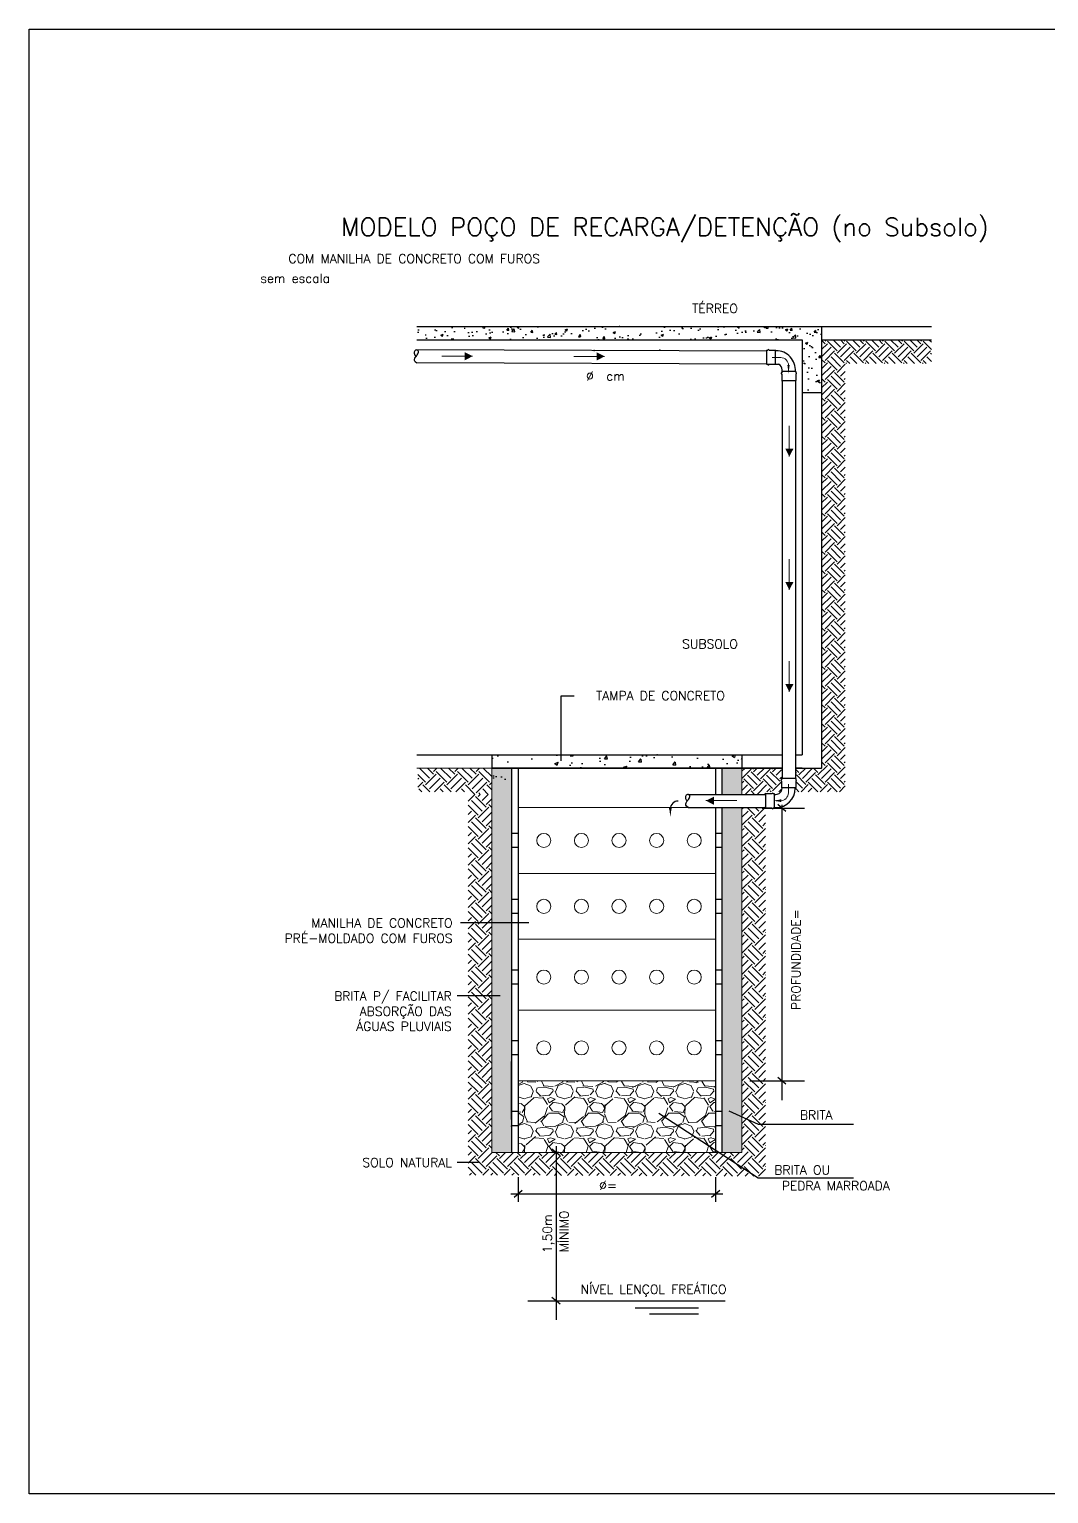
# Model space of a CAD drawing. Header units: millimetres. Extents: x 48 to 88.8, y 52.7 to 82.3.
# Drawn here: x 48 to 60.9, y 63.74 to 82.27 of the extents above; entities that cross this region are included whole.
import ezdxf
from ezdxf.enums import TextEntityAlignment as Align

# ---------------------------------------------------------------- set-up
doc = ezdxf.new("R2010")
doc.units = ezdxf.units.MM
doc.header["$LTSCALE"] = 0.5
for name, color, linetype, lineweight in [('hachura', 253, 'Continuous', 13), ('linhas principais', 6, 'Continuous', 30), ('texto', 250, 'Continuous', 18)]:
    doc.layers.add(name, color=color, linetype=linetype, lineweight=lineweight)
doc.layers.add('linhas finas', color=5, linetype='Continuous')
doc.styles.add('ROMANS', font='ROMANS.shx')

# ---------------------------------------------------------------- blocks, each defined once
blk = doc.blocks.new('seta')
at = {"layer": 'hachura'}
blk.add_line((63.81983218375478, 77.31895112346587), (64.20961929681596, 77.31895112346587), dxfattribs=at)
blk.add_solid([(64.1081302744418, 77.37030461437729), (64.20961929681596, 77.31895112346587), (64.1081302744418, 77.26547283872691)], dxfattribs=at)

msp = doc.modelspace()

# ---------------------------------------------------------------- hatches: boundary and pattern name
h = msp.add_hatch()
h.set_pattern_fill('AR-CONC', color=6, scale=0.001666718069413171, style=0)
h.set_pattern_definition([(50.0000000000022, (-161.0928654014776, -146.4637281148994), (0.303650479785702, -0.0265659618776084), [0.0317509792223209, -0.34926077144553]), (355.0000000000035, (-161.0928654014776, -146.4637281148994), (-0.05873985487082223, 0.3184375589731445), [0.02540078337785674, -0.2794086171564241]), (100.4510000000017, (-161.0675612877301, -146.4659419333861), (0.2449117226914268, 0.2918701478458701), [0.02698416554379921, -0.2968258209817913]), (46.18419999999712, (-161.0928654014776, -146.3790588368961), (0.4518123356940862, -0.07007270764566442), [0.04762646883348136, -0.523891157168295]), (96.63560000000005, (-161.0552144069868, -146.3848981838041), (0.3956859273400823, 0.4123886448365397), [0.0404762483156987, -0.4452387314726861]), (351.183999999998, (-161.0928654014776, -146.3790588368961), (0.3956865462720032, 0.4123879147649347), [0.0381011750667851, -0.4191129257346361]), (21.00000000000059, (-161.050530762476, -146.4002261566297), (0.2526992598135394, -0.1704477875897936), [0.0317509792223209, -0.34926077144553]), (326.0000000000018, (-161.050530762476, -146.4002261566297), (0.1030065573734049, 0.3069894113045279), [0.02540078337785672, -0.2794086171564239]), (71.45140000000075, (-161.029472613073, -146.414430094354), (0.3557051214773139, 0.1365423072533218), [0.02698416554379924, -0.2968258209817917]), (37.50000000000426, (-161.0928654014776, -146.4637281148994), (0.005147830847008095, 0.1409294111498127), [0, -0.2760218460393765, 0, -0.2836420810527336, 0, -0.2804669831305015]), (7.500000000002223, (-161.0928654014776, -146.4637281148994), (0.1113695388980034, 0.1669727742535656), [0, -0.1617183208390211, 0, -0.2696716501949121, 0, -0.1068949633818137]), (327.5000000000045, (-161.1872716462883, -146.4637281148994), (0.2259912950071197, -0.009548201127628886), [0, -0.1058365974077364, 0, -0.3302101839121375, 0, -0.4381635132680287]), (317.4999999999967, (-161.2296062852899, -146.4637281148994), (0.2468895832234494, 0.04237879204703177), [0, -0.1375875766300572, 0, -0.2192934298288297, 0, -0.3111595963787447])])
h.paths.add_polyline_path([(52.90218664908868, 78.5045503266788), (52.90218664908868, 78.3378785197324), (57.78148017863829, 78.3378785197324), (57.78148017863829, 77.98749673698832), (58.03148788905789, 77.9866237268484), (58.03148788905789, 78.5045503266788)])
h.paths.add_polyline_path([(58.03148788905789, 77.9866237268484), (57.78148017863829, 77.98749673698832), (57.78148017863829, 77.67119129194681), (58.03148788905789, 77.67119129194681)])
h = msp.add_hatch()
h.set_pattern_fill('AR-CONC', scale=0.002381025813447388, style=0)
h.set_pattern_definition([(50.00000000000326, (-253.4717223253745, -238.3122181267777), (0.4337863996938438, -0.03795137411087524), [0.04535854174617272, -0.4989439592079]), (355.0000000000003, (-253.4717223253745, -238.3122181267777), (-0.08391407838689702, 0.4549107985330636), [0.0362868333969382, -0.3991551673663202]), (100.4509999999969, (-253.4355735914494, -238.3153807245494), (0.3498738895591771, 0.4169573540655165), [0.03854880791971318, -0.424036887116845]), (46.18420000000284, (-253.4717223253745, -238.191262015544), (0.645446193848727, -0.1001038680652471), [0.06803781261925909, -0.7484159388118502]), (96.63560000000167, (-253.417935190321, -238.1996039393657), (0.5652656104858238, 0.5891266354807811), [0.05782321187956964, -0.6360553306752658]), (351.1840000000015, (-253.4717223253745, -238.191262015544), (0.565266494674276, 0.5891255925213414), [0.05443025009540729, -0.5987327510494802]), (20.99999999999697, (-253.4112442697576, -238.2215010434688), (0.3609989425907543, -0.2434968394139929), [0.04535854174617272, -0.4989439592079]), (325.9999999999936, (-253.4112442697576, -238.2215010434688), (0.1471522248191519, 0.4385563018636134), [0.03628683339693809, -0.3991551673663192]), (71.45140000000075, (-253.3811611990157, -238.2417923835405), (0.5081501735390219, 0.1950604389333108), [0.03854880791971318, -0.4240368871168452]), (37.50000000000068, (-253.4717223253745, -238.3122181267777), (0.007354044067170662, 0.2013277302140182), [0, -0.394316922913395, 0, -0.4052029729324765, 0, -0.4006671187578593]), (7.49999999999878, (-253.4717223253745, -238.3122181267777), (0.1590993412828823, 0.2385325346479448), [0, -0.2310261726271727, 0, -0.3852452145641597, 0, -0.1527070905454479]), (327.5000000000009, (-253.606588389556, -238.3122181267777), (0.322844707153024, -0.01364028732518818), [0, -0.1511951391539091, 0, -0.4717288341601963, 0, -0.6259478760971838]), (317.5000000000024, (-253.6670664451728, -238.3122181267777), (0.3526994046049481, 0.06054113149575358), [0, -0.1965536809000818, 0, -0.3132763283268996, 0, -0.4445137091124928])])
h.paths.add_polyline_path([(54.77166307664562, 73.0877166009209), (54.77166307664562, 72.92104479444016), (57.01871028279972, 72.92104479444016), (57.01871028279972, 73.0877166009209)])
h.paths.add_polyline_path([(53.85194595105101, 73.0877166009209), (53.85194595105101, 72.92104479444016), (54.77166307664562, 72.92104479444016), (54.77166307664562, 73.0877166009209)])
h = msp.add_hatch()
h.set_pattern_fill('AR-SAND', color=256, scale=0.004762051626894776, style=0)
h.set_pattern_definition([(37.50000000000001, (-13.30286845305308, -4.321445878563615), (-0.007619431636123383, 0.2330611103048034), [0, -0.1838532892111535, 0, -0.2056253892493164, 0, -0.1965536809000819]), (7.499999999999999, (-13.30286845305308, -4.321445878563615), (0.2140653081794407, 0.3413558136360543), [0, -0.09918401128496442, 0, -0.1657098725126844, 0, -0.06350195844464185]), (327.5, (-13.45164446998053, -4.321445878563615), (0.376674650356969, 0.0006843947636617092), [0, -0.06047805566156365, 0, -0.2177210003816292, 0, -0.2842468616093492]), (317.5, (-13.45164446998053, -4.321445878563615), (0.3636095246721707, 0.1061600946499578), [0, -0.03023902783078183, 0, -0.1427282113612902, 0, -0.1632907502862219])])
h.paths.add_polyline_path([(54.1019536614706, 72.92104479444016), (53.85194595105101, 72.92104479444016), (53.85194595105101, 72.74807353380943), (54.1019536614706, 72.74807353380943)])
at = {"layer": 'hachura'}
h = msp.add_hatch(dxfattribs=at)
h.set_pattern_fill('EARTH', color=256, scale=0.027, angle=45)
h.set_pattern_definition([(45, (0.848638612432822, 10.91314968377016), (1.387778780781446e-17, 0.2424669152688672), [0.17145, -0.17145]), (45, (0.8031760658199094, 10.95861223038307), (1.387778780781446e-17, 0.2424669152688672), [0.17145, -0.17145]), (45, (0.7577135192069968, 11.00407477699598), (1.387778780781446e-17, 0.2424669152688672), [0.17145, -0.17145]), (135, (0.7577135192069968, 11.03438314140459), (-0.2424669152688672, 1.387778780781446e-17), [0.17145, -0.17145]), (135, (0.8031760658199094, 11.0798456880175), (-0.2424669152688672, 1.387778780781446e-17), [0.17145, -0.17145]), (135, (0.848638612432822, 11.12530823463042), (-0.2424669152688672, 1.387778780781446e-17), [0.17145, -0.17145])])
h.paths.add_polyline_path([(59.41661950730037, 78.0378785197324), (59.41661950730037, 78.3378785197324), (58.02717981830325, 78.3378785197324), (58.02724507694725, 77.67119129194681), (58.02771004478569, 77.67119129194681), (58.02771004478569, 72.9210447939745), (57.69887217872862, 72.9210447939745), (57.69887217872861, 72.62104016842122), (58.32717981830325, 72.62104942045907), (58.32717981830325, 72.78771660092089), (58.32717981830325, 72.9210447939745), (58.32717981830325, 78.03787851973239)])
h = msp.add_hatch(dxfattribs=at)
h.set_pattern_fill('AR-CONC', color=256, scale=0.002381025813447388, style=0)
h.set_pattern_definition([(50.00000000000326, (-253.4717223253745, -238.3122181267777), (0.4337863996938438, -0.03795137411087524), [0.04535854174617272, -0.4989439592079]), (355.0000000000003, (-253.4717223253745, -238.3122181267777), (-0.08391407838689702, 0.4549107985330636), [0.0362868333969382, -0.3991551673663202]), (100.4509999999969, (-253.4355735914494, -238.3153807245494), (0.3498738895591771, 0.4169573540655165), [0.03854880791971318, -0.424036887116845]), (46.18420000000284, (-253.4717223253745, -238.191262015544), (0.645446193848727, -0.1001038680652471), [0.06803781261925909, -0.7484159388118502]), (96.63560000000167, (-253.417935190321, -238.1996039393657), (0.5652656104858238, 0.5891266354807811), [0.05782321187956962, -0.6360553306752655]), (351.1840000000015, (-253.4717223253745, -238.191262015544), (0.565266494674276, 0.5891255925213414), [0.05443025009540729, -0.5987327510494802]), (20.99999999999697, (-253.4112442697576, -238.2215010434688), (0.3609989425907543, -0.2434968394139929), [0.04535854174617272, -0.4989439592079]), (325.9999999999936, (-253.4112442697576, -238.2215010434688), (0.1471522248191519, 0.4385563018636134), [0.03628683339693808, -0.3991551673663191]), (71.45140000000075, (-253.3811611990157, -238.2417923835405), (0.5081501735390219, 0.1950604389333108), [0.03854880791971318, -0.4240368871168452]), (37.50000000000068, (-253.4717223253745, -238.3122181267777), (0.007354044067170662, 0.2013277302140182), [0, -0.394316922913395, 0, -0.4052029729324765, 0, -0.4006671187578593]), (7.49999999999878, (-253.4717223253745, -238.3122181267777), (0.1590993412828823, 0.2385325346479448), [0, -0.2310261726271727, 0, -0.3852452145641596, 0, -0.1527070905454478]), (327.5000000000009, (-253.606588389556, -238.3122181267777), (0.322844707153024, -0.01364028732518818), [0, -0.1511951391539091, 0, -0.4717288341601963, 0, -0.6259478760971838]), (317.5000000000024, (-253.6670664451728, -238.3122181267777), (0.3526994046049481, 0.06054113149575358), [0, -0.1965536809000818, 0, -0.3132763283268996, 0, -0.4445137091124928])])
h.paths.add_polyline_path([(54.77166307664562, 73.0877166009209), (54.77166307664562, 72.92104479444016), (57.01871028279972, 72.92104479444016), (57.01871028279972, 73.0877166009209)])
h.paths.add_polyline_path([(53.85194595105101, 73.0877166009209), (53.85194595105101, 72.92104479444016), (54.77166307664562, 72.92104479444016), (54.77166307664562, 73.0877166009209)])
h = msp.add_hatch(dxfattribs=at)
h.set_pattern_fill('EARTH', color=256, scale=0.03, angle=45)
h.set_pattern_definition([(45, (0.848638612432822, 10.91314968377016), (0, 0.2694076836320746), [0.1905, -0.1905]), (45, (0.798124671751808, 10.96366362445117), (0, 0.2694076836320746), [0.1905, -0.1905]), (45, (0.747610731070794, 11.01417756513218), (0, 0.2694076836320746), [0.1905, -0.1905]), (135, (0.747610731070794, 11.04785352558619), (-0.2694076836320746, 0), [0.1905, -0.1905]), (135, (0.798124671751808, 11.09836746626721), (-0.2694076836320746, 0), [0.1905, -0.1905]), (135, (0.848638612432822, 11.14888140694822), (-0.2694076836320746, 0), [0.1905, -0.1905])])
h.paths.add_polyline_path([(52.91733398425433, 72.92104479444016), (52.91733398425433, 72.62104479444015), (53.55194595105101, 72.62104479444015), (53.55194595105101, 72.58770118101303), (53.85194595105101, 72.58770118101303), (53.85194595105101, 72.92104479444016)])
h = msp.add_hatch(dxfattribs=at)
h.set_pattern_fill('AR-SAND', color=256, scale=0.0015, style=0)
h.set_pattern_definition([(37.50000000000001, (0.848638612432822, 10.91314968377016), (-0.002400046943976069, 0.07341198559940136), [0, -0.05791200000000001, 0, -0.06477, 0, -0.0619125]), (7.499999999999999, (0.848638612432822, 10.91314968377016), (0.0674284924707004, 0.1075237650852531), [0, -0.03124200000000001, 0, -0.05219700000000001, 0, -0.0200025]), (327.5, (0.801775612432822, 10.91314968377016), (0.1186488555362187, 0.0002155777017818643), [0, -0.01905, 0, -0.06858, 0, -0.089535]), (317.5, (0.801775612432822, 10.91314968377016), (0.1145334678708446, 0.03343939848858245), [0, -0.009525, 0, -0.044958, 0, -0.051435])])
h.paths.add_polyline_path([(54.1019536614706, 71.77969445853297), (54.1019536614706, 72.9210447939745), (53.85194595105101, 72.9210447939745), (53.85194595105101, 72.16407046859725), (53.85194595105101, 71.77969445853297)])
h.paths.add_polyline_path([(54.1019536614706, 71.77969445853297), (53.85194595105101, 71.77969445853297), (53.85194595105101, 72.16407046859725), (53.85194595105101, 69.54662463634078), (53.85194595105101, 69.20957295835753), (54.1019536614706, 69.2098769406489)])
h.paths.add_polyline_path([(54.1019536614706, 69.20974626538147), (53.85194595105101, 69.20970363362495), (53.85194595105101, 68.05781645101298), (57.01871028279972, 68.05781645101298), (57.01871028279972, 69.20965037175257), (56.76870257238012, 69.20960773999606), (56.76870257238012, 68.05781645101298), (54.1019536614706, 68.05781645101298)])
h.paths.add_polyline_path([(57.01871028279972, 72.42102937360097), (56.76870257238012, 72.42102937360097), (56.76870257238012, 69.20960773976323), (57.01871028279972, 69.2096503719854)])
h.paths.add_polyline_path([(57.01871028279972, 72.58770118054737), (57.01871028279972, 72.92104479444016), (56.76870257238012, 72.92104479444016), (56.76870257238012, 72.58770118054737)])
h = msp.add_hatch(dxfattribs=at)
h.set_pattern_fill('EARTH', color=256, scale=0.027, angle=45)
h.set_pattern_definition([(45, (-13.30286845305308, -4.321445878563615), (1.387778780781446e-17, 0.2424669152688672), [0.17145, -0.17145]), (45, (-13.34833099966599, -4.275983331950703), (1.387778780781446e-17, 0.2424669152688672), [0.17145, -0.17145]), (45, (-13.39379354627891, -4.23052078533779), (1.387778780781446e-17, 0.2424669152688672), [0.17145, -0.17145]), (135, (-13.39379354627891, -4.200212420929182), (-0.2424669152688672, 1.387778780781446e-17), [0.17145, -0.17145]), (135, (-13.34833099966599, -4.15474987431627), (-0.2424669152688672, 1.387778780781446e-17), [0.17145, -0.17145]), (135, (-13.30286845305308, -4.109287327703356), (-0.2424669152688672, 1.387778780781446e-17), [0.17145, -0.17145])])
h.paths.add_polyline_path([(57.52020000171004, 72.9210447939745), (57.52020000171003, 72.62104479444015), (57.31871028279971, 72.62104479444014), (57.31871028279971, 72.58770118054737), (57.01871028279972, 72.58770118054737), (57.01871028279972, 72.9210447939745)])
h = msp.add_hatch(dxfattribs=at)
h.set_pattern_fill('EARTH', color=256, scale=0.03, angle=45)
h.set_pattern_definition([(45, (-13.30286845305308, -4.321445878563615), (0, 0.2694076836320746), [0.1905, -0.1905]), (45, (-13.35338239373409, -4.270931937882601), (0, 0.2694076836320746), [0.1905, -0.1905]), (45, (-13.40389633441511, -4.220417997201588), (0, 0.2694076836320746), [0.1905, -0.1905]), (135, (-13.40389633441511, -4.186742036747578), (-0.2694076836320746, 0), [0.1905, -0.1905]), (135, (-13.35338239373409, -4.136228096066564), (-0.2694076836320746, 0), [0.1905, -0.1905]), (135, (-13.30286845305308, -4.085714155385551), (-0.2694076836320746, 0), [0.1905, -0.1905])])
h.paths.add_polyline_path([(53.55194595105101, 72.58770118101303), (53.55300559857571, 67.77233563322359), (57.31871028279971, 67.75781645101297), (57.31871028279971, 72.42102937360097), (57.01871028279972, 72.42102937360097), (57.01871028279972, 68.05781645101298), (53.85194595105101, 68.05781645101298), (53.85194595105101, 72.58770118101303)])
h = msp.add_hatch(dxfattribs=at)
h.set_pattern_fill('GRAVEL', color=256, scale=0.02)
h.set_pattern_definition([(228.0127875, (-12.93710845305308, -3.813445878563616), (-4.064000000319162, -4.571999999716357), [0.068344288, -6.766096727913]), (184.969741, (-12.98282845305308, -3.864245878563615), (6.095999997588101, 0.5080000289395847), [0.1172809439999999, -11.61080977870479]), (132.5104471, (-13.09966845305308, -3.874405878563616), (5.080000002145498, -5.587999998049192), [0.08269630400000001, -8.186944558819999]), (267.273689, (-13.29778845305308, -4.001405878563615), (0.508000001063945, 10.15999999994663), [0.106800904, -10.57328748514759]), (292.83365418, (-13.30286845305308, -4.108085878563616), (-2.540000000212682, 6.095999999911092), [0.10472674, -10.36796154906879]), (357.2736889999999, (-13.26222845305308, -4.204605878563616), (-10.15999999994663, 0.5080000010639456), [0.106800904, -10.57328748514759]), (37.69424047, (-13.15554845305308, -4.209685878563615), (-6.603999999707179, -5.080000000380083), [0.141238732, -13.9826230628494]), (72.25532837, (-13.04378845305308, -4.123325878563616), (3.556000000955858, 11.17599999969577), [0.133343904, -13.201051320381]), (121.42956562, (-13.00314845305308, -3.996325878563615), (-4.064000000576624, 6.603999999645204), [0.1071626, -10.6091091397424]), (175.2363583, (-13.05902845305308, -3.904885878563615), (5.587999999919905, -0.5080000008778512), [0.122342656, -5.994787389999996]), (222.3974378, (-13.18094845305308, -3.894725878563616), (-6.095999999804932, -5.588000000212799), [0.158215584, -15.6633545024354]), (138.81407483, (-12.79486845305308, -4.006485878563616), (-3.555999999786702, 3.048000000247836), [0.05400090799999999, -5.3461131648688]), (171.4692344, (-12.83550845305308, -3.970925878563616), (6.604000000177932, -1.015999998847469), [0.102736396, -10.170927799408]), (225, (-12.93710845305308, -3.955685878563616), (-7.105427357601002e-17, -0.5080000000000479), [0.071841868, -0.6465786216856]), (203.19859051, (-12.97266845305308, -3.894725878563616), (2.540000000069218, 1.015999999821867), [0.03868826399999997, -3.830124473778798]), (291.80140949, (-13.00822845305308, -3.909965878563614), (-0.5080000001062992, 1.523999999964574), [0.054713124, -2.680950598]), (30.96375653, (-12.98790845305308, -3.960765878563615), (1.524000000037277, 1.015999999944225), [0.08886393199999995, -2.873259630581999]), (161.56505118, (-12.91170845305308, -3.915045878563616), (1.016000000026517, -0.5079999999467507), [0.064257428, -1.5421796233656]), (16.389540334, (-13.30286845305308, -3.909965878563614), (5.080000000000029, 1.524000000000049), [0.09001760000000002, -8.911765334507802]), (70.34617594, (-13.21650845305308, -3.884565878563615), (-2.032000000185863, -5.587999999934082), [0.075519788, -7.476443135639999]), (293.19859051, (-12.91170845305308, -3.813445878563616), (-1.015999999822653, 2.540000000071057), [0.07737601999999995, -3.791436717778798]), (343.6104596700001, (-12.88122845305308, -3.884565878563615), (-5.080000000106458, 1.523999999644572), [0.09001759999999996, -8.911765334507994]), (339.44395478, (-13.30286845305308, -4.224925878563615), (-2.539999999999973, 1.016000000000042), [0.08680703999999993, -4.253546862621198]), (294.7751406, (-13.22158845305308, -4.255405878563616), (-2.540000003023386, 5.587999998625452), [0.07273442399999999, -7.200718676144001]), (66.80140949, (-12.90662845305308, -4.321445878563615), (1.01599999984046, 2.540000000063861), [0.07737602, -3.7914367177788]), (17.35402464, (-12.87614845305308, -4.250325878563615), (-6.603999999868604, -2.032000000426493), [0.08515654800000003, -8.43047519604]), (69.44395478, (-13.15554845305308, -4.321445878563615), (-1.016000000017692, -2.539999999992927), [0.04340351999999999, -4.296950382621201]), (101.309932474, (-12.93710845305308, -4.321445878563615), (-0.5080000000000799, 2.032000000000074), [0.02590292, -2.5643989929052]), (165.963756532, (-12.94218845305308, -4.296045878563616), (1.523999999999903, -0.507999999999973), [0.10472674, -1.9898109178138]), (186.00900596, (-13.04378845305308, -4.270645878563615), (5.079999999973074, 0.5080000002658707), [0.09705339999999994, -9.608272972667393]), (303.69006753, (-12.98790845305308, -4.006485878563616), (-0.5080000000705938, 1.01599999996474), [0.073264776, -1.758355271936]), (353.15722659, (-12.94726845305308, -4.067445878563616), (8.636000000053137, -1.015999999547879), [0.127911352, -12.6632018130062]), (60.9453959, (-12.82026845305308, -4.082685878563616), (-2.032000000055937, -3.555999999968051), [0.052301648, -5.177878463622]), (90, (-12.79486845305308, -4.036965878563615), (-0.508, 0.508), [0.03048, -0.4775199999999999]), (120.25643716, (-13.05394845305308, -4.255405878563616), (2.031999999751433, -3.556000000141959), [0.070573392, -6.98678815464]), (48.01278749999999, (-13.08950845305308, -4.194445878563615), (4.064000000335068, 4.571999999702041), [0.136688576, -6.697752439913]), (0, (-12.99806845305308, -4.092845878563615), (0.508, 0.508), [0.13208, -0.37592]), (325.3048465, (-12.86598845305308, -4.092845878563615), (5.080000001924306, -3.555999997250916), [0.080321912, -7.951863344828]), (254.0546040999999, (-12.79994845305308, -4.138565878563615), (-0.5079999999645114, -2.032000000008949), [0.07396581599999999, -3.6243300077544]), (207.64597536, (-12.82026845305308, -4.209685878563615), (-9.65200000035467, -5.079999999326151), [0.1204290199999999, -11.92249288458759]), (175.42607874, (-12.92694845305308, -4.265565878563615), (-6.603999999999766, 0.5079999999998956), [0.127405892, -12.613169291248])])
h.paths.add_polyline_path([(56.68536666890692, 68.96412928548442), (54.1852895649438, 68.96412928548442), (54.1852895649438, 68.05781645101298), (56.68536666890692, 68.05781645101298)])

# ---------------------------------------------------------------- linework, layer by layer
at = {"color": 6}
for p, q in [((52.90218664908868, 78.5045503266788), (58.03148788905789, 78.5045503266788)), ((58.02717981830325, 78.5045503266788), (58.02717981830325, 77.67119129194681)), ((58.03148788905789, 78.5045503266788), (59.41661950730037, 78.5045503266788)), ((52.90218664908868, 78.3378785197324), (57.78148017863829, 78.3378785197324)), ((57.78148017863829, 78.3378785197324), (57.78148017863829, 77.67119129194681)), ((58.02717981830325, 78.3378785197324), (59.41661950730037, 78.3378785197324)), ((57.78148017863829, 77.67119129194681), (58.02771004239613, 77.67119129194681)), ((57.78148017863829, 77.67119129194681), (57.7814801786383, 73.08771660092088)), ((58.02771004478569, 77.6711882873834), (58.02771004478569, 72.92104178941109)), ((52.90218664908868, 73.0877166009209), (57.52854405876133, 73.0877166009209)), ((57.69887217872862, 73.0877166009209), (57.78148017863829, 73.0877166009209)), ((53.85194595105101, 72.92104479444016), (57.01871028279972, 72.92104479444016)), ((57.52020000171002, 72.9210447939745), (53.85194595105101, 72.9210447939745)), ((57.78148017863829, 72.9210447939745), (57.69887217872862, 72.9210447939745)), ((57.78148017863829, 72.9210447939745), (58.02771004478569, 72.9210447939745))]:
    msp.add_line(p, q, dxfattribs=at)
for p, q in [((54.73233474802119, 73.01309014635449), (54.73233474802119, 73.83272742061037)), ((54.73233474802119, 73.83272742061037), (54.89374117028792, 73.83272742061037)), ((57.57618119543521, 72.37236580468517), (57.47312801167472, 72.45769257174608)), ((57.50634332344022, 72.5214687442108), (57.50624217971314, 72.49387315806736)), ((57.52465460355496, 72.45345005142836), (57.52465460355496, 68.72068522174989)), ((57.27376019438828, 72.41502918821563), (57.80972514416629, 72.41502918821563)), ((57.43119725671683, 72.42102937360097), (57.44886446830903, 72.42102937360097)), ((54.32295228319276, 70.96272401726735), (53.45781191269022, 70.96272401726735)), ((53.95814297039148, 70.03827102045459), (53.41320784662936, 70.03827102045459)), ((57.11871028279971, 68.96412928548442), (57.80972514416629, 68.96412928548443)), ((57.57618119543521, 68.92146590195397), (57.47312801167472, 69.00679266901487)), ((55.96510113929928, 68.55391914564834), (57.22454755240433, 67.73739164720105)), ((56.85379122160506, 68.58393693697495), (57.22454755240433, 68.41408865621425)), ((57.22454755240433, 68.41408865621425), (58.42864709993414, 68.41408865621425)), ((54.71672153056848, 68.01515306748253), (54.61366834680798, 68.10047983454344)), ((54.66519493868823, 68.13844316480787), (54.66519493868823, 65.93878722501877)), ((53.68567540851042, 67.93286632267727), (53.41320784662936, 67.93286632267727)), ((54.1852895649438, 67.74554883278257), (54.1852895649438, 67.4332812145522)), ((56.68536666890692, 67.74554883278257), (56.68536666890692, 67.4332812145522)), ((57.22454755240433, 67.73739164720105), (58.42864709993414, 67.73739164720105)), ((54.09208633237209, 67.53619891344648), (56.77856990147863, 67.53619891344648)), ((54.13376297306355, 67.49353552991603), (54.23681615682405, 67.57886229697694)), ((56.63384007702668, 67.49353552991603), (56.73689326078717, 67.57886229697694)), ((54.71672153056848, 66.13930892654732), (54.61366834680798, 66.22463569360822))]:
    msp.add_line(p, q)
at = {"color": 3}
msp.add_line((53.85194595105101, 73.0877166009209), (53.85194595105101, 72.92104479444016), dxfattribs=at)
at = {"color": 1, "linetype": 'ByBlock'}
msp.add_line((56.18356247356247, 73.0877166009209), (56.254574498563, 73.0877166009209), dxfattribs=at)
at = {"color": 1}
msp.add_line((54.4233921462958, 72.9210447939745), (54.89071436732162, 72.9210447939745), dxfattribs=at)
at = {"color": 7}
for p, q in [((56.76870257238012, 72.9210447939745), (57.52020000171004, 72.9210447939745)), ((57.01871028279972, 72.9210447939745), (56.76870257238012, 72.9210447939745)), ((57.69887217872863, 72.9210447939745), (57.78148017863829, 72.9210447939745)), ((56.12644073407252, 72.40401232993965), (56.09884514769625, 72.4039111864454))]:
    msp.add_line(p, q, dxfattribs=at)
msp.add_lwpolyline([(47.99737522085779, 82.26566104735646), (88.8250520395315, 82.26566104735646), (88.8250520395315, 63.74118607551115), (47.99737522085779, 63.74118607551115)], close=True)
msp.add_lwpolyline([(54.1019536614706, 68.47449596837897), (54.1019536614706, 69.20974626538147)])
msp.add_arc((56.21220992452551, 72.40396175819252), 0.0995669837032267, 90, 180, dxfattribs=at)
at = {"color": 0, "linetype": 'ByBlock'}
msp.add_point((55.46683726895687, 78.5045503266788), dxfattribs=at)
at = {"color": 7, "linetype": 'ByBlock'}
for p in [(55.14782973721709, 78.20138194730289), (55.97950725087982, 78.20751506768373)]:
    msp.add_point(p, dxfattribs=at)
at = {"color": 12, "linetype": 'ByBlock'}
msp.add_point((55.94545989221048, 73.0877166009209), dxfattribs=at)
at = {"color": 1}
msp.add_point((54.1852895649438, 72.9210447939745), dxfattribs=at)
msp.add_point((54.1019536614706, 68.39116006490578))
at = {"color": 7}
msp.add_solid([(56.09884514769625, 72.4039111864454), (56.11301491682504, 72.30247341708083), (56.12644073407252, 72.40401232993965)], dxfattribs=at)
at = {"layer": 'hachura'}
for p, q in [((57.50900730381882, 78.1132048419676), (57.40130336473858, 78.1132048419676)), ((57.59477649473747, 78.01368843019002), (57.62237208088091, 78.01358728646294)), ((57.01871028279972, 72.58770118054737), (57.01871028279972, 73.0877166009209)), ((52.90218664908868, 72.9210447939745), (54.1019536614706, 72.9210447939745)), ((57.60585973521781, 72.60723793512945), (57.60585973521781, 72.71494187420969)), ((54.1852895649438, 72.42102937360094), (56.68536666890692, 72.42102937360094)), ((57.01871028279972, 68.05781645101298), (57.01871028279972, 72.42102937360097)), ((54.1852895649438, 71.58767033886896), (56.68536666890692, 71.58767033886896)), ((54.1852895649438, 70.75431130413698), (56.68536666890692, 70.75431130413698)), ((54.1852895649438, 69.8592202948107), (56.68536666890692, 69.8592202948107)), ((54.1852895649438, 68.96412928548442), (56.68536666890692, 68.96412928548442))]:
    msp.add_line(p, q, dxfattribs=at)
msp.add_lwpolyline([(53.85194595105101, 72.91789506736517), (53.85194595105101, 68.05781645101298), (57.01871028279972, 68.05781645101298)], dxfattribs=at)
for centre, radius in [((54.5100394686972, 72.00434985623495), 0.08928846800429824), ((54.98624463140119, 72.00434985623495), 0.08928846800429824), ((55.46244979410518, 72.00434985623495), 0.08928846800429824), ((55.93865495680917, 72.00434985623495), 0.0892884680042414), ((56.41486011951316, 72.00434985623495), 0.08928846800426982), ((54.5100394686972, 71.17099082150297), 0.08928846800429824), ((54.98624463140119, 71.17099082150297), 0.08928846800429824), ((55.46244979410518, 71.17099082150297), 0.08928846800429824), ((55.93865495680917, 71.17099082150297), 0.0892884680042414), ((56.41486011951316, 71.17099082150297), 0.08928846800426982), ((54.5100394686972, 70.27589981217669), 0.08928846800429824), ((54.98624463140119, 70.27589981217669), 0.08928846800429824), ((55.46244979410518, 70.27589981217669), 0.08928846800429824), ((55.93865495680917, 70.27589981217669), 0.0892884680042414), ((56.41486011951316, 70.27589981217669), 0.08928846800426982), ((54.5100394686972, 69.38080880285041), 0.08928846800429824), ((54.98624463140119, 69.38080880285041), 0.08928846800429824), ((55.46244979410518, 69.38080880285041), 0.08928846800429824), ((55.93865495680917, 69.38080880285041), 0.0892884680042414), ((56.41486011951316, 69.38080880285041), 0.08928846800426982)]:
    msp.add_circle(centre, radius, dxfattribs=at)
for centre, start, end in [((57.50900730381882, 78.01363785844289), 0, 90), ((57.5062927516931, 72.60723793512945), 270, 0)]:
    msp.add_arc(centre, 0.0995669837032267, start, end, dxfattribs=at)
for points in [[(57.62237208088091, 78.01358728646294), (57.60820231198495, 77.91214951756403), (57.59477649473747, 78.01368843019002)], [(57.50624217971314, 72.49387315806736), (57.40480441081424, 72.50804292696331), (57.50634332344022, 72.5214687442108)]]:
    msp.add_solid(points, dxfattribs=at)
at = {"layer": 'linhas finas'}
for p, q in [((52.90249169122514, 78.21573394330424), (57.32853789006522, 78.1995327644831)), ((57.32853789006522, 78.20621728547842), (57.34520507075986, 78.20621728547842)), ((57.32853789006522, 78.20621728547842), (57.32853789006522, 78.02754510845982)), ((57.3618722514545, 78.20621728547842), (57.44287474996572, 78.20621728547842)), ((57.44287474996572, 78.20621728547842), (57.44722496842196, 78.20186706725501)), ((57.44287474996572, 78.02754510845982), (57.44287474996572, 78.20621728547842)), ((52.90188160695222, 78.04906325301361), (57.32853789006523, 78.0328598405692)), ((57.32853789006522, 78.02754510845982), (57.4810756304153, 78.02754510845982)), ((57.32853789006522, 78.02754510845982), (57.34520507075986, 78.02754510845982)), ((57.3618722514545, 78.02754510845982), (57.44287474996572, 78.02754510845982)), ((57.70121605073264, 77.93854236346662), (57.52254387348121, 77.93854236346662)), ((57.52254387348121, 77.93854236346662), (57.52254387348121, 77.92187518277198)), ((57.52254387348121, 77.90520800207734), (57.52254387348121, 77.82420550403178)), ((57.52254387348121, 77.82420550403178), (57.70121605073264, 77.82420550403178)), ((57.52254387348121, 77.82420550403178), (57.52689409193745, 77.81985528557554)), ((57.5285440584009, 77.93854236346662), (57.5285440584009, 77.95620957505882)), ((57.52854405876134, 77.81587191368446), (57.52854405876133, 72.78770734888305)), ((57.6952158654525, 77.81587191368446), (57.6952158654525, 72.78770734888305)), ((57.70121605073264, 77.82420550403178), (57.6968658322764, 77.81985528557554)), ((57.70121605073264, 77.93854236346662), (57.70121605073264, 77.92187518277198)), ((57.70121605073264, 77.90520800207734), (57.70121605073264, 77.82420550403178)), ((57.52020000171002, 72.78770734888305), (57.52020000171002, 72.7710401681884)), ((57.69887217872862, 72.78770734888305), (57.52020000171002, 72.78770734888305)), ((57.52020000171002, 72.75437298749377), (57.52020000171002, 72.67337048898254)), ((57.52020000171002, 72.67337048898254), (57.69887217872862, 72.67337048898254)), ((57.69887217872862, 72.67337048898254), (57.69452196050521, 72.6690202705263)), ((57.69887217872862, 72.78770734888305), (57.69887217872862, 72.7710401681884)), ((57.69887217872862, 72.75437298749377), (57.69887217872862, 72.67337048898254)), ((56.33654732949186, 72.58770118054737), (57.31686039728199, 72.58770118054737)), ((57.31686039728199, 72.59370136546706), (57.31251017882575, 72.58935114701082)), ((57.31686039728199, 72.59370136546706), (57.31686039728199, 72.41502918821563)), ((57.39786289532755, 72.59370136546706), (57.31686039728199, 72.59370136546706)), ((57.43119725671683, 72.59370136546706), (57.41453007602219, 72.59370136546706)), ((57.43119725671683, 72.41502918821563), (57.43119725671683, 72.59370136546706)), ((57.43119725671683, 72.58770118054737), (57.44886446830903, 72.58770118054737)), ((56.33654732949186, 72.42102937360097), (57.31686039728199, 72.42102937360097)), ((57.31686039728199, 72.41502918821563), (57.31251017882575, 72.41937940667187)), ((57.39786289532755, 72.41502918821563), (57.31686039728199, 72.41502918821563)), ((57.43119725671683, 72.41502918821563), (57.41453007602219, 72.41502918821563))]:
    msp.add_line(p, q, dxfattribs=at)
for points in [[(52.90188160695222, 78.04293013263278), (52.88380737177182, 78.05860393812664), (52.87511151766491, 78.07413579143368), (52.87394168337893, 78.0894248466172), (52.87844550719571, 78.10437025960319), (52.88677062762987, 78.11887118445493), (52.89706468342889, 78.1328267770984), (52.90747531287458, 78.14613619206257), (52.91615015448157, 78.15869858434208), (52.92161609808069, 78.17039071062364), (52.92391703667205, 78.18099973436229), (52.92347611457195, 78.19029041977383), (52.9207164760967, 78.19802753200538), (52.91606126579542, 78.2039758357384), (52.90993362751875, 78.20790009565435), (52.90275670604866, 78.20956507690035), (52.89495364523579, 78.20873554415785), (52.88700814468872, 78.20525875214271), (52.8796461249524, 78.19931191710539), (52.8736540613984, 78.19115474672772), (52.86981842986394, 78.18104694682889), (52.86892570548777, 78.16924822462506), (52.87176236410711, 78.1560182864011), (52.87911488132637, 78.14161683937319), (52.89176973274995, 78.12630358982615)], [(56.33654732949186, 72.42102937360097), (56.31841584311884, 72.43663691549365), (56.30966319463302, 72.45213683421527), (56.30843740415845, 72.46742150473212), (56.31288649181921, 72.48238330340747), (56.3211584772737, 72.49691460474197), (56.33140138111163, 72.51090778370191), (56.34176322322425, 72.52425521665056), (56.35039202350278, 72.53684927808855), (56.35581513254989, 72.54856133374189), (56.35807722241704, 72.5591787081844), (56.3576022958671, 72.56846771768097), (56.35481435496446, 72.57619467663382), (56.35013740270485, 72.58212590084214), (56.34399544115264, 72.58602770517383), (56.33681247330357, 72.58766640449677), (56.32901250098918, 72.58680831507583), (56.32107978028331, 72.58330246253674), (56.31373957770963, 72.57732871972759), (56.30777741263707, 72.56914967072), (56.3039788053659, 72.55902789865424), (56.30312927503225, 72.54722598760192), (56.30601434147071, 72.53400652163465), (56.31341952428308, 72.51963208389272), (56.32613034330394, 72.50436525891338)]]:
    msp.add_lwpolyline(points, dxfattribs=at)
for centre, radius, start, end in [((57.35353866110718, 78.20621728547842), 0.008333590347064046, 0, 180), ((57.45120834031304, 78.20585043914609), 0.00563333871498949, 224.9999999999996, 270), ((57.45120834031304, 77.95620957505882), 0.2440075253620932, 355.8479018517531, 90), ((57.35353866110718, 78.02754510845982), 0.008333590347064046, 180, 0), ((57.45120834031304, 77.95620957505882), 0.0773357184207839, 0, 67.28155277757497), ((57.52254387348121, 77.91354159242466), 0.008333590347092468, 90, 270), ((57.52291072004637, 77.81587191368446), 0.005633338714972069, 0, 44.99999999999957), ((57.70084920416748, 77.81587191368446), 0.005633338714969393, 135.0000000000004, 180), ((57.70121605073264, 77.91354159242466), 0.008333590347064046, 270, 90), ((57.44886446830903, 72.66503689863522), 0.0773357184207839, 270, 2.349361243228567e-07), ((57.44886446830903, 72.66503689863522), 0.2440075253620932, 270, 0), ((57.52020000171002, 72.76270657784109), 0.008333590347064046, 90, 270), ((57.51620892861368, 72.66417005456479), 0.01002879144938885, 4.958579482655093, 66.54919500121797), ((57.69850533239629, 72.66503689863522), 0.00563333871498949, 134.9999999999997, 180), ((57.69887217872862, 72.76270657784109), 0.008333590347064046, 270, 90), ((57.30852680693467, 72.5933345189019), 0.005633338714972069, 270, 314.9999999999997), ((57.40619648567487, 72.59370136546706), 0.008333590347092468, 0, 180), ((57.30852680693467, 72.41539603478078), 0.005633338714969393, 45.00000000000031, 90), ((57.40619648567487, 72.41502918821563), 0.008333590347064046, 180, 0)]:
    msp.add_arc(centre, radius, start, end, dxfattribs=at)
at = {"layer": 'linhas principais'}
for p, q in [((53.85194595105101, 73.0877166009209), (55.41032811692537, 73.08771660092087)), ((55.46032811692537, 73.08771660092087), (57.01871028279972, 73.0877166009209)), ((57.01871028279972, 73.0877166009209), (57.52854405876133, 73.0877166009209)), ((57.01871028279972, 73.0877166009209), (57.01871028279972, 72.9210447939745)), ((57.69887217872862, 73.08771660092091), (57.7814801786383, 73.0877166009209)), ((53.85194595105101, 72.92104479444016), (55.41032811692537, 72.92104479444016)), ((54.18528956494379, 72.92104479444016), (54.18528956494382, 69.10801419721857)), ((55.46032811692538, 72.92104479444016), (57.01871028279972, 72.92104479444016)), ((56.68536666890692, 72.92104479444016), (56.68536666890692, 72.58770118054737)), ((56.68536666890692, 72.42102937360094), (56.68536666890692, 69.10801419721857)), ((54.1852895649438, 72.09322606540617), (54.1019536614706, 72.09322606540617)), ((56.76870257238012, 72.09322606540617), (56.68536666890692, 72.09322606540617)), ((54.1852895649438, 71.91464912939217), (54.1019536614706, 71.91464912939217)), ((56.76870257238012, 71.91464912939217), (56.68536666890692, 71.91464912939217)), ((54.1852895649438, 71.25986703067419), (54.1019536614706, 71.25986703067419)), ((56.76870257238012, 71.25986703067419), (56.68536666890692, 71.25986703067419)), ((54.1852895649438, 71.08129009466019), (54.1019536614706, 71.08129009466019)), ((56.76870257238012, 71.08129009466019), (56.68536666890692, 71.08129009466019)), ((54.1852895649438, 70.36477602134791), (54.1019536614706, 70.36477602134791)), ((56.76870257238012, 70.36477602134791), (56.68536666890692, 70.36477602134791)), ((54.1852895649438, 70.18619908533391), (54.1019536614706, 70.18619908533391)), ((56.76870257238012, 70.18619908533391), (56.68536666890692, 70.18619908533391)), ((54.1852895649438, 69.46968501202163), (54.1019536614706, 69.46968501202163)), ((56.76870257238012, 69.46968501202163), (56.68536666890692, 69.46968501202163)), ((54.1852895649438, 69.29110807600763), (54.1019536614706, 69.29110807600763)), ((56.76870257238012, 69.29110807600763), (56.68536666890692, 69.29110807600763)), ((54.1019536614706, 69.20974626538147), (54.1019536614706, 68.05781645101298)), ((54.1852895649438, 69.20976686251153), (54.1852895649438, 68.05781645101298)), ((56.68536666890692, 69.20966995001574), (56.68536666890692, 68.05781645101298)), ((54.1852895649438, 68.57459400269535), (54.1019536614706, 68.57459400269535)), ((56.76870257238012, 68.57459400269535), (56.68536666890692, 68.57459400269535)), ((54.1852895649438, 68.39601706668135), (54.1019536614706, 68.39601706668135)), ((56.76870257238012, 68.39601706668135), (56.68536666890692, 68.39601706668135))]:
    msp.add_line(p, q, dxfattribs=at)
for points in [[(53.85194595105101, 73.0877166009209), (53.85194595105101, 72.91789506736517)], [(54.1019536614706, 72.9210447939745), (54.1019536614706, 68.87700275570889)], [(56.76870257238012, 72.58770118054737), (56.76870257238012, 72.92104479444016)], [(56.76870257238012, 68.05781645101298), (56.76870257238012, 72.42102937360097)], [(54.30740500878638, 66.18197231007777), (56.8074821127495, 66.18197231007777)], [(55.66571994170714, 66.09160559403794), (56.47025445955522, 66.09160559403794)], [(55.84787867528543, 66.01576436730097), (56.47025445955522, 66.01576436730097)]]:
    msp.add_lwpolyline(points, dxfattribs=at)

# ---------------------------------------------------------------- block references
at = {"layer": 'hachura'}
for p in [(-10.59968916569963, 0.8117753323833767), (-8.929341500222677, 0.8094054648247067)]:
    msp.add_blockref('seta', p, dxfattribs=at)
at = {"layer": 'hachura', "xscale": -1, "rotation": 90}
for p in [(134.9369640462739, 141.0700329942494), (134.9369640462739, 139.3828290801176), (134.9369640462739, 138.0926477883045)]:
    msp.add_blockref('seta', p, dxfattribs=at)
at = {"layer": 'hachura', "xscale": -1}
msp.add_blockref('seta', (120.7727274055704, -4.810881028292812), dxfattribs=at)

# ---------------------------------------------------------------- texts
at = {"layer": 'texto', "style": 'ROMANS'}
for s, height, p in [('MODELO POÇO DE RECARGA/DETENÇÃO (no Subsolo)', 0.2285784781709518, (60.14159024920336, 79.65104512160698)), ('COM MANILHA DE CONCRETO COM FUROS', 0.1142892390854759, (54.46131051749093, 79.30773164534514)), ('sem escala', 0.1142892390854759, (51.80354598074317, 79.05773164534514)), ('TÉRREO', 0.1142892390854759, (56.96697944376196, 78.67688239568103)), ('%%C  cm', 0.1142892390854759, (55.53552939314311, 77.82161284594952)), ('SUBSOLO', 0.1142892390854759, (56.96697944376196, 74.43336645533701)), ('TAMPA DE CONCRETO', 0.1142892390854759, (56.80261970129111, 73.7788024678285)), ('MANILHA DE CONCRETO', 0.1142892390854751, (53.35469907748599, 70.90321810991433)), ('PRÉ-MOLDADO COM FUROS', 0.1142892390854751, (53.35469907748599, 70.71046840102342)), ('BRITA P/ FACILITAR', 0.1142892390854751, (53.34588373655539, 69.97876511263591)), ('ABSORÇÃO DAS', 0.1142892390854761, (53.34588373655539, 69.78601540421066)), ('ÁGUAS PLUVIAIS', 0.1142892390854751, (53.34588373655539, 69.59523475385201)), ('BRITA', 0.1142892390854759, (58.16423032524894, 68.47374924945699)), ('SOLO NATURAL', 0.1142892390854751, (53.34588373655539, 67.8733604148586)), ('BRITA OU', 0.1142892390854751, (58.13358470656705, 67.77905537779502)), ('%%C=', 0.1142892390854751, (55.43633140021798, 67.58305473710085)), ('PEDRA MARROADA', 0.1142892390854751, (58.88992883410457, 67.57905537779503)), ('NÍVEL LENÇOL FREÁTICO', 0.1142892390854751, (56.82345073011091, 66.26896362921532))]:
    msp.add_text(s, height=height, dxfattribs=at).set_placement(p, align=Align.RIGHT)
for s, height, p in [('PROFUNDIDADE=', 0.1142892390854759, (57.76037754447283, 71.13361044734897)), ('1,50m', 0.1142892390854751, (54.61289985591564, 67.27456668437428)), ('MÍNIMO', 0.1142892390854751, (54.8245272630116, 67.3233663205312))]:
    msp.add_text(s, height=height, rotation=90, dxfattribs=at).set_placement(p, align=Align.RIGHT)

doc.saveas('drawing.dxf')
